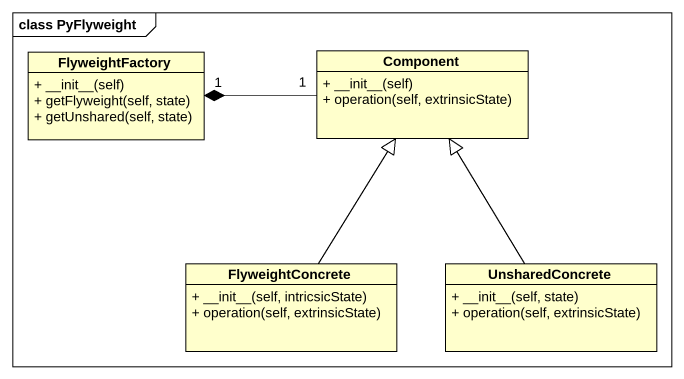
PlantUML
@startuml
mainframe class PyFlyweight
hide circle
hide empty members
skinparam classAttributeIconSize 0
class FlyweightFactory {
  + ~__init~__(self)
  + getFlyweight(self, state)
  + getUnshared(self, state)
}
class "Component" as Component_ {
  + ~__init~__(self)
  + operation(self, extrinsicState)
}
class FlyweightConcrete {
  + ~__init~__(self, intricsicState)
  + operation(self, extrinsicState)
}
class UnsharedConcrete {
  + ~__init~__(self, state)
  + operation(self, extrinsicState)
}
Component_ "1" -left-* "1" FlyweightFactory
FlyweightConcrete -up-|> Component_
UnsharedConcrete -up-|> Component_
@enduml
